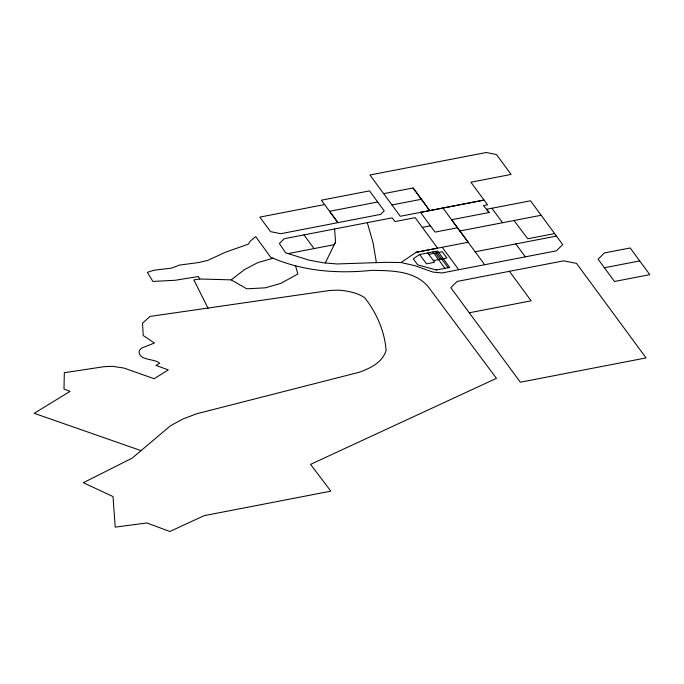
<?xml version="1.0" encoding="UTF-8"?>
<svg xmlns="http://www.w3.org/2000/svg" width="684" height="684" viewBox="0 0 684 684"><rect width="100%" height="100%" fill="white"/><g stroke="black" fill="none" stroke-linecap="round" stroke-linejoin="round"><path stroke-width="1.03" d="M334.587 228.969L335.57 241.956L334.262 244.675L288.161 253.593L285.63 252.798L279.38 243.555L284.236 238.716L392.188 217.845L394.959 221.573L415.162 217.674L437.58 248.155L416.12 252.311L401.004 262.528L385.229 262.331L336.998 263.956L323.618 262.844L308.723 260.057L288.161 253.593M325.293 262.981L335.57 241.956M208.09 308.356L193.854 279.918L199.779 278.986L231.235 279.867L244.462 269.607L257.877 262.596L273.087 258.21C304.277 271.497 338.46 273.762 371.831 270.36C391.573 270.65 416.009 270.565 429.133 287.973L496.439 378.346L310.562 464.368L330.851 491.155L204.148 515.659L169.846 531.494L146.829 522.952L115.203 527.133L113.014 496.575L83.354 482.707L132.192 458.118L170.444 425.781L182.91 419.001L196.701 413.76L359.527 372.182C370.369 368.129 382.424 362.529 386.092 350.541C384.759 331.389 376.439 312.545 364.623 297.66A40.852 19.306 -2.4 0 0 337.716 290.127L329.474 290.512L150.087 316.41L142.52 323.156L143.247 335.553L154.404 343.026L141.981 347.942A16.655 7.866 -2.4 0 0 139.108 351.49C138.929 360.913 155.046 358.442 159.637 363.247L155.986 365.436L168.341 369.907L154.105 378.714L123.966 368.069L112.262 366.291L103.865 366.718L64.33 372.703L63.988 389.128L70.093 391.342L34.2 413.307L141.049 450.636M436.307 269.966L449.747 267.453L437.632 251.011L419.625 254.491L413.273 258.791L417.727 264.845L436.495 270.018M324.626 204.559L259.834 217.102L270.556 231.645L280.782 233.706L380.629 214.383L384.22 210.86L369.522 190.896L321.386 200.19L337.93 222.642L329.568 211.305L377.688 202.002M484.682 264.699L451.594 219.752L489.154 212.502L486.521 209.295L530.528 200.797L562.701 244.59L556.374 250.84L442.112 272.942L433.066 272.104L414.966 265.7L401.004 262.528M428.8 254.38L442.291 251.772L446.883 258.005L433.391 260.621M554.604 233.586L527.749 238.784L514.017 220.513M509.435 271.309L457.109 281.44L450.833 287.699L520.336 382.219L646.055 357.912L576.509 263.391L563.71 260.835L509.435 271.309L531.126 300.815L469.267 312.793M604.374 267.769L639.702 260.92L649.8 274.643L614.497 281.483L598.115 259.21L604.391 252.952L630.178 247.967L639.702 260.92M416.12 252.311L468.155 242.256L457.511 227.781L435.05 232.09L420.489 212.365L484.05 200.079L470.9 182.226L511.093 174.429L496.49 154.558L486.247 152.506L369.933 174.993L383.656 193.649L413.102 187.963L429.706 210.587L484.05 200.079L487.53 204.841L483.46 205.619L489.154 212.502M391.958 204.961L421.429 199.266M422.327 227.396L430.475 225.831M459.87 230.97L541.147 215.272M475.175 251.772L556.417 236.083M273.087 258.21L270.864 257.517L255.731 236.621L250.088 241.272L248.506 244.094L225.917 252.063L207.697 260.424L198.369 262.588L179.456 265.093L171.744 268.085L153.806 270.266L147.351 272.369L152.857 281.423L175.224 280.269L198.411 276.524L199.779 278.986M231.235 279.867L246.787 288.828L265.298 287.827L280.876 283.347L297.831 274.027L295.488 265.572M515.796 243.931L525.321 256.842M491.916 208.261L502.543 222.727M442.958 208.013L457.511 227.781M442.215 247.275L458.742 269.718M436.033 251.319L448.08 267.683M435.546 253.08L440.137 259.313M432.887 251.926L444.942 268.29M427.722 252.926L434.614 262.28L426.517 263.844L419.625 254.491M303.97 234.903L314.033 248.574M413.102 187.963L429.706 210.587L400.26 216.272L383.656 193.649M367.299 222.651L373.036 242.658L376.414 262.716"/></g></svg>
